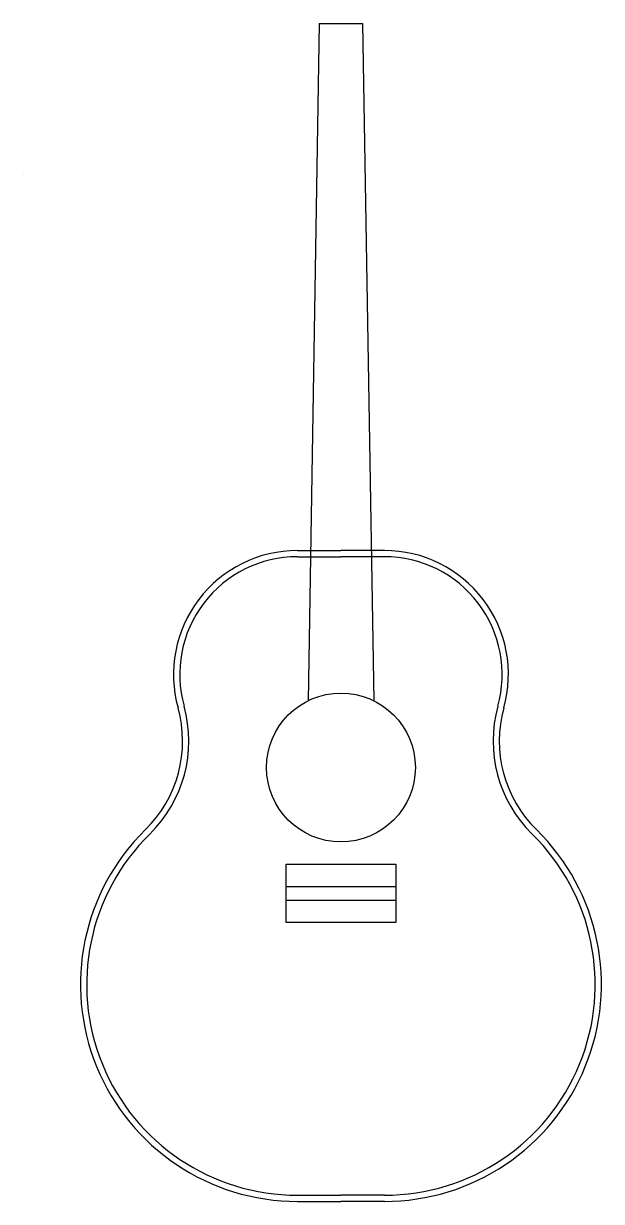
# Model space of a CAD drawing. Header units: inches. Extents: x 93.2 to 142.1, y 64 to 102.
# Drawn here: x 93.16 to 111.79, y 63.99 to 101.99 of the extents above; entities outside this region: 3.
import ezdxf

# ---------------------------------------------------------------- set-up
doc = ezdxf.new("R2010")
doc.units = ezdxf.units.IN
doc.header["$MEASUREMENT"] = 0

msp = doc.modelspace()

# ---------------------------------------------------------------- linework, layer by layer
for p, q in [((102.691, 101.995), (102.329, 80.147)), ((102.691, 101.995), (104.091, 101.995)), ((104.091, 101.995), (104.452, 80.147)), ((140.299, 101.995), (139.938, 80.147)), ((140.299, 101.995), (141.699, 101.995)), ((141.699, 101.995), (142.061, 80.147)), ((93.156, 97.121), (93.156, 97.121)), ((101.991, 84.995), (103.391, 84.995)), ((101.991, 84.795), (103.391, 84.795)), ((104.791, 84.995), (103.391, 84.995)), ((104.791, 84.795), (103.391, 84.795)), ((101.991, 64.195), (103.391, 64.195)), ((101.991, 63.995), (103.391, 63.995)), ((104.791, 64.195), (103.391, 64.195)), ((104.791, 63.995), (103.391, 63.995))]:
    msp.add_line(p, q)
for points in [[(101.624, 74.873), (105.158, 74.873), (105.158, 72.998), (101.624, 72.998)], [(101.624, 74.153), (105.158, 74.153), (105.158, 73.699), (101.624, 73.699)]]:
    msp.add_lwpolyline(points, close=True)
msp.add_circle((103.391, 77.995), 2.4)
for centre, radius, start, end in [((101.991, 80.995), 4, 90, 195.5899), ((101.991, 80.995), 3.8, 90, 195.5899), ((104.791, 80.995), 4, 344.4101, 90), ((104.791, 80.995), 3.8, 344.4101, 90), ((94.285, 78.845), 4, 314.4684, 15.5899), ((94.285, 78.845), 4.2, 314.4684, 15.5899), ((112.497, 78.845), 4.2, 164.4101, 225.5316), ((112.497, 78.845), 4, 164.4101, 225.5316), ((101.991, 70.995), 7, 134.4684, 270), ((101.991, 70.995), 6.8, 134.4684, 270), ((104.791, 70.995), 7, 270, 45.5316), ((104.791, 70.995), 6.8, 270, 45.5316)]:
    msp.add_arc(centre, radius, start, end)

doc.saveas('drawing.dxf')
